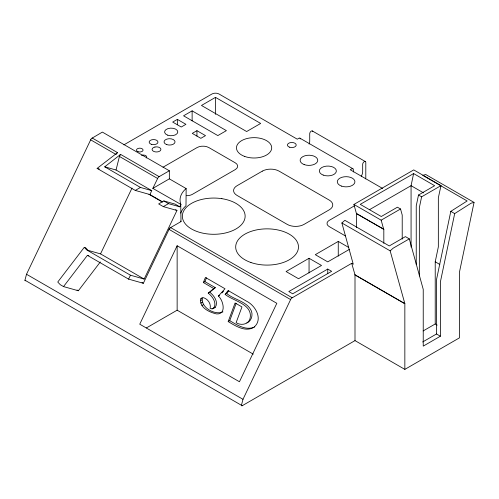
<?xml version="1.0" encoding="UTF-8"?>
<svg xmlns="http://www.w3.org/2000/svg" width="499" height="499" viewBox="0 0 499 499"><rect width="100%" height="100%" fill="white"/><g stroke="black" fill="none" stroke-linecap="round" stroke-linejoin="round"><path stroke-width="0.75" d="M146.419 327.924L177.139 310.191L177.139 245.751L276.833 303.311L239.445 381.754L139.751 324.2L177.139 245.751M177.363 124.794L177.363 119.373L185.927 124.32L181.256 127.02L172.691 122.074L177.363 119.373M196.949 136.096L196.949 130.682L205.513 135.628L200.841 138.329L192.271 133.383L196.949 130.682M355.001 340.605L355.007 274.837L404.845 303.61L404.845 369.379L355.001 340.605L242.208 405.724A1.104 0.636 -60 0 1 241.429 405.275L242.988 399.312L290.973 298.839A3.474 2.008 -60 0 1 291.547 298.177L351.701 263.329L353.261 264.233L341.877 222.978L344.884 220.309L389.276 245.938L405.419 236.62L409.299 238.865L423.233 289.364L423.233 346.125L440.38 336.226L440.38 281.954L454.683 213.597L471.044 203.218L474.05 202.413L459.473 272.074L459.473 337.842L404.845 369.379M356.567 227.494L356.567 213.566L383.818 229.303L383.818 243.325M242.208 405.724L24.95 280.213L26.509 274.25L91.024 139.096A3.474 2.008 -60 0 1 91.598 138.435L102.37 132.098L169.342 170.764L169.342 178.854L186.152 188.566L185.99 205.769A35.254 20.353 0 0 0 180.725 213.104M92.165 137.986L117.546 152.638L97.118 168.4L135.279 190.431L149.9 194.554L151.771 190.637L116.042 170.009L119.779 155.058L120.758 154.49L159.137 176.652L169.342 170.764M116.566 153.205L116.529 153.823M203.336 282.521L204.896 281.623L215.312 287.636L213.753 288.534L203.336 282.521L205.438 277.45L225.012 288.753L218.412 296.044C223.359 300.429 226.714 314.57 216.61 313.927C209.524 312.386 199.12 307.677 200.754 298.901L201.927 297.853L203.542 297.691C207.821 298.97 211.32 303.872 210.129 308.357L212.075 308.887L215.2 307.372C218.824 302.095 213.996 295.52 209.78 292.239L208.22 293.138C212.437 296.418 217.271 302.993 213.641 308.27M222.953 311.906C214.745 315.437 200.86 307.621 202.313 298.003L200.754 298.901M416.241 264.526L416.241 205.844L418.505 195.022L434.641 185.703L413.609 173.558L411.07 185.678L411.07 247.074M383.818 229.303L356.454 213.628L353.916 204.434L413.733 169.903L440.985 185.634L421.618 196.818L419.353 207.64L419.353 275.959M423.152 330.937L435.222 323.97L435.222 261.794L438.34 246.905L438.34 197.822L440.985 185.634M474.05 202.413L425.772 174.538L422.765 175.342L467.158 200.972L450.797 211.351L436.494 279.708L436.494 333.987L422.647 341.977M254.577 326.864C245.995 332.733 235.69 326.096 228.18 321.574L235.085 302.962L241.971 306.935L236.114 322.635C240.861 325.884 248.739 324.543 250.099 318.281C253.043 304.084 232.883 300.941 225.161 294.391L228.099 290.537L246.568 301.196C255.525 305.55 263.285 319.323 254.091 327.151M228.18 321.574L229.733 320.676L236.108 303.492M204.896 281.623L206.467 277.818M175.617 209.692L176.952 210.466L144.142 279.066L100.536 253.885L88.092 250.373L85.529 247.679L84.281 247.329L57.747 282.035L60.317 284.729L63.523 286.582L87.406 255.351L128.586 279.122L143.35 283.289L169.635 228.143L181.006 221.581L180.725 203.96A35.254 20.353 0 0 1 185.99 188.684L186.152 188.566M100.536 253.885L132.004 188.086M181.006 204.496L152.837 188.385L157.996 177.763A3.474 2.008 -60 0 1 158.57 177.101L159.137 176.652M128.586 279.122L130.457 275.205L144.142 279.066M176.952 210.466L163.31 206.617L158.645 203.923L163.822 200.935L168.487 203.629L179.802 206.817L180.875 204.571M119.641 155.869L119.735 155.676A3.412 2.47 -78 0 1 120.222 154.958L120.49 154.684M169.23 229.047L169.473 228.692A3.474 2.008 -60 0 1 170.047 228.031L170.34 227.769M225.161 294.391L226.721 293.493L228.816 290.742M63.523 286.582L78.343 290.761L100.305 261.963M221.999 292.901L223.521 291.216M117.284 152.831L117.009 153.106A3.412 2.47 -78 0 0 116.754 153.442M404.845 303.61L390.156 250.847L393.162 248.184L409.299 238.865M208.22 293.138L213.753 288.534M209.78 292.239L215.312 287.636M151.771 190.637L140.456 187.443L104.728 166.816L119.779 155.058M123.877 144.86L211.938 94.018A5.021 2.9 0 0 1 219.042 94.018L297.267 139.184L299.026 138.179A2.214 1.279 -60 0 1 300.373 138.953M192.127 110.853L183.557 115.799L217.826 135.585L226.39 130.638L192.127 110.853L192.127 120.908M215.487 97.361L201.471 105.457L246.643 131.536L260.659 123.446L215.487 97.361L215.487 114.383M163.017 167.227L197.074 147.567A8.321 4.803 0 0 1 208.838 147.567L235.241 162.811A8.321 4.803 0 0 1 235.241 169.604L192.508 194.273A8.321 4.803 0 0 1 186.62 195.683M135.279 190.431L140.456 187.443M152.837 188.385L169.342 178.854M163.31 206.617L168.487 203.629M354.122 206L329.24 220.365A7.647 4.416 0 0 0 329.24 226.608L345.377 235.927M413.609 173.558L360.247 204.365L381.28 216.51L397.422 207.191L400.541 208.987L402.213 215.05L402.213 239.146M200.361 300.778L201.92 299.88M200.754 303.099L202.313 302.201M201.927 305.519L203.486 304.615M218.412 296.044L219.448 295.445M369.491 209.686L411.07 185.678L423.564 192.888M212.075 308.887L215.2 307.372M309.056 258.276L286.083 271.543L298.539 278.735L321.518 265.468L309.056 258.276L309.056 272.978M348.757 247.473L338.26 241.416L315.287 254.677L327.749 261.875L349.412 249.369M353.916 204.434L381.167 220.171L400.541 208.987M327.749 269.067L288.809 291.553L292.701 293.799L331.642 271.319L327.749 269.067L327.749 273.664M351.701 263.329L355.007 274.837M246.843 322.953C251.24 321.281 252.868 315.73 251.577 311.482C247.704 301.359 234.156 299.974 226.721 293.493M253.504 327.475C245.003 330.357 236.744 324.78 229.733 320.676M104.728 166.816L116.042 170.009M97.118 168.4L99.313 169.018M163.822 200.935L175.137 204.122L179.802 206.817M87.406 255.351L88.884 255.769M312.38 130.981L365.343 161.557M450.797 211.351L454.683 213.597M418.505 195.022L421.618 196.818M299.924 138.173L352.887 168.743M382.59 188.447L350.223 169.76L351.783 168.855A2.214 1.279 -60 0 1 353.348 169.754L353.354 171.949M435.222 261.794L439.837 264.464M341.877 222.978L390.156 250.847M354.895 274.905L404.733 303.679M435.222 323.97L437.199 325.111M436.494 333.987L440.38 336.226M90.6 139.795L116.223 154.584M119.436 156.443L157.565 178.455M149.9 194.554L162.587 201.877M148.92 194.279L162.269 201.989M170.614 227.581L292.115 297.728M169.049 229.384L290.549 299.531M130.457 275.205L86.851 250.024L84.281 247.329M142.003 282.509L143.35 283.289M177.139 310.191L253.255 354.14M77.058 290.019L78.343 290.761M26.509 274.25L242.988 399.312M180.725 221.045L181.006 221.581M381.167 220.171L383.706 229.365M338.26 241.416L338.26 256.112M312.786 131.555A2.208 1.272 -60 0 0 311.077 131.225A2.208 1.272 -60 0 0 309.717 133.794L309.723 141.198A6.606 3.817 -60 0 1 309.087 144.074M146.188 157.99A3.306 1.909 0 0 0 145.047 155.326L144.635 155.208A3.306 1.909 0 0 0 141.548 155.389M361.239 176.29A6.606 3.817 -60 0 0 362.679 171.775L362.679 164.371A2.208 1.272 -60 0 1 364.239 161.664A2.208 1.272 -60 0 1 365.798 162.568L365.798 177.85A1.179 0.68 -60 0 1 365.411 178.879M25.73 280.663A1.104 0.636 -60 0 1 24.95 280.213M262.299 171.145L237.044 185.722A11.882 6.861 0 0 0 237.044 195.421L287.224 224.394A11.882 6.861 0 0 0 304.022 224.394L329.278 209.811A11.882 6.861 0 0 0 329.278 200.111L279.103 171.145A11.882 6.861 0 0 0 262.299 171.145M154.933 147.037L154.653 147.105A4.404 2.545 0 0 0 153.243 151.141L153.461 151.266A4.404 2.545 0 0 0 159.2 151.422A4.404 2.545 0 0 0 160.329 148.172A4.404 2.545 0 0 0 154.933 147.037M221.887 198.671L219.753 198.39A31.393 18.12 0 0 0 182.921 219.616L183.407 220.851A31.393 18.12 0 0 0 235.915 228.997A31.393 18.12 0 0 0 221.887 198.671M166.785 144.629A5.508 3.181 0 0 0 175.055 141.884A5.508 3.181 0 0 0 166.797 139.121A5.508 3.181 0 0 0 166.785 144.629M137.967 151.677A3.306 1.909 0 0 0 143.063 150.18A3.306 1.909 0 0 0 138.267 148.378A3.306 1.909 0 0 0 137.967 151.677M341.516 186.115A8.814 5.09 0 0 0 354.92 181.892A8.814 5.09 0 0 0 341.89 177.301A8.814 5.09 0 0 0 341.516 186.115M250.96 262.524A31.393 18.12 0 0 0 298.471 247.267A31.393 18.12 0 0 0 251.827 231.137A31.393 18.12 0 0 0 250.96 262.524M323.215 175.093A8.502 4.909 0 0 0 336.338 171.232A8.502 4.909 0 0 0 323.982 166.597A8.502 4.909 0 0 0 323.215 175.093M167.783 135.204A6.606 3.817 0 0 0 177.794 131.998A6.606 3.817 0 0 0 167.982 128.599A6.606 3.817 0 0 0 167.783 135.204M304.141 164.576A8.814 5.09 0 0 0 317.738 160.578A8.814 5.09 0 0 0 304.939 155.775A8.814 5.09 0 0 0 304.141 164.576M244.753 156.461A17.621 10.173 0 0 0 271.699 148.178A17.621 10.173 0 0 0 245.801 138.853A17.621 10.173 0 0 0 244.753 156.461M289.414 147.161A4.404 2.545 0 0 0 296.213 145.159A4.404 2.545 0 0 0 289.813 142.758A4.404 2.545 0 0 0 289.414 147.161M151.328 144.298A4.404 2.545 0 0 0 157.971 142.134A4.404 2.545 0 0 0 151.397 139.895A4.404 2.545 0 0 0 151.328 144.298"/></g></svg>
